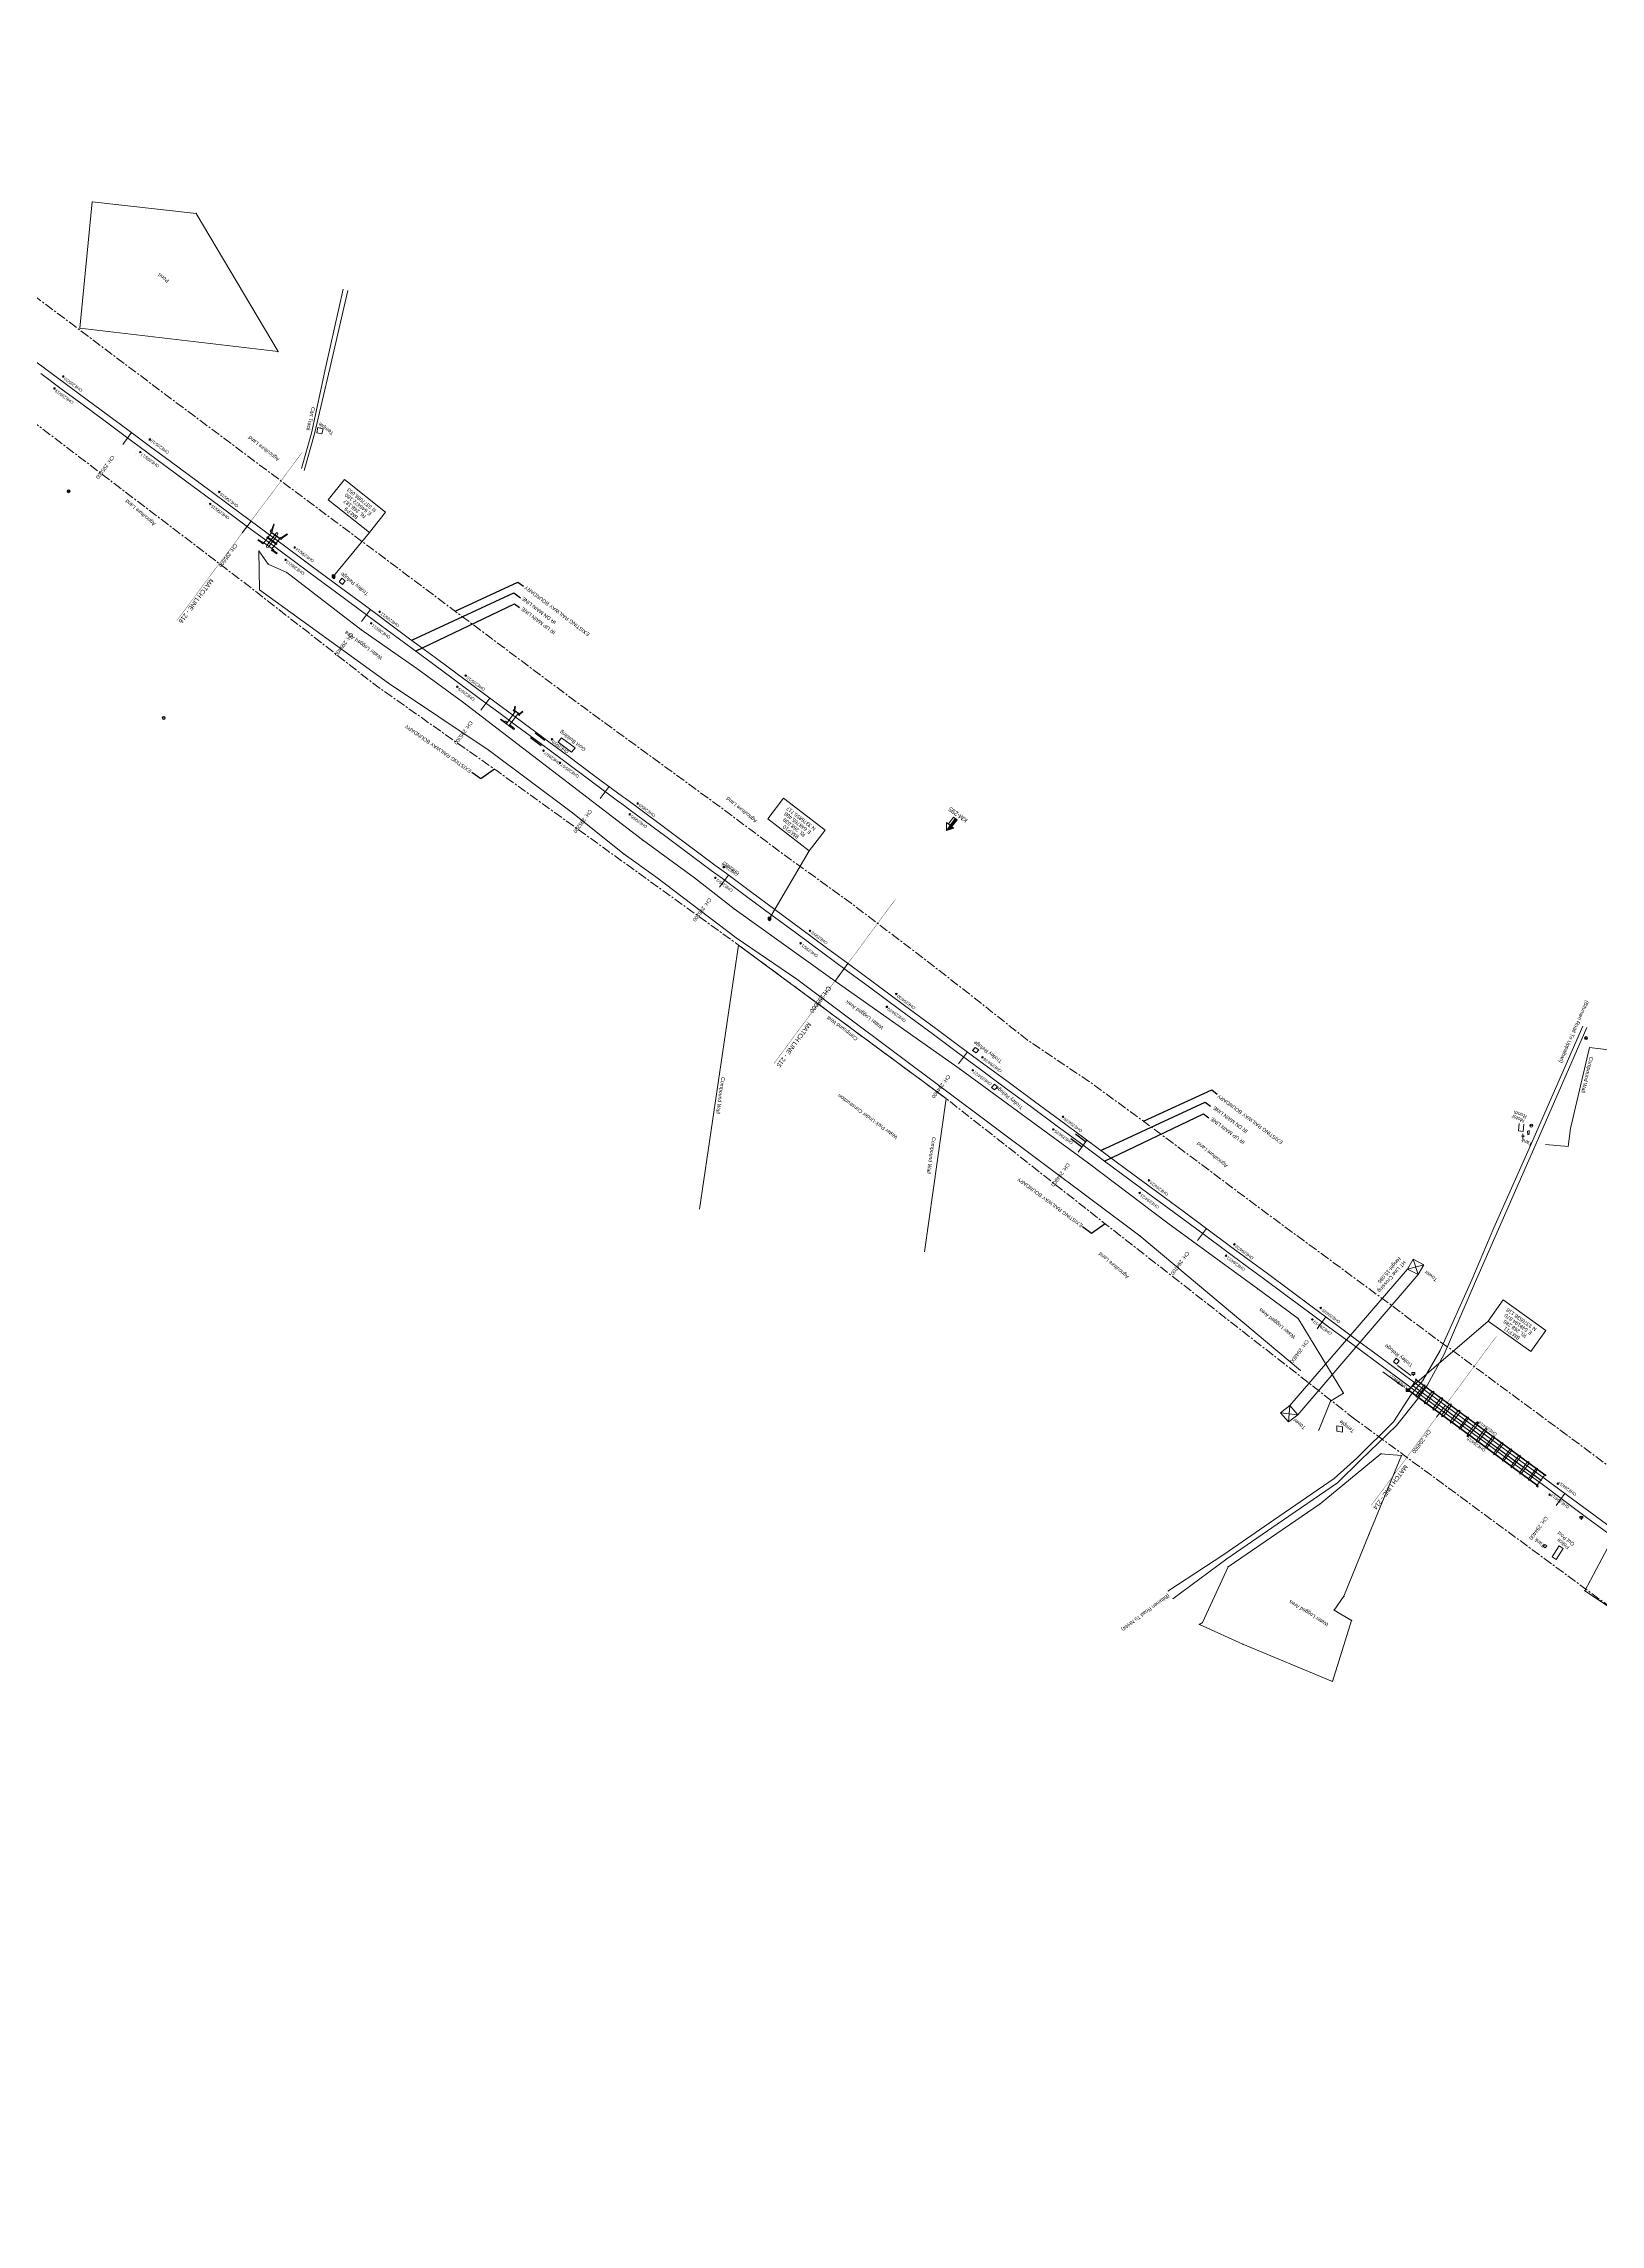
# Model space of a CAD drawing. Header units: metres. Extents: x 628572 to 650094, y 3375792 to 3391117.
# Drawn here: x 648277 to 649325, y 3375977 to 3377444 of the extents above; entities that cross this region are included whole.
import ezdxf
from ezdxf.enums import TextEntityAlignment as Align

# ---------------------------------------------------------------- set-up
doc = ezdxf.new("R2010")
doc.units = ezdxf.units.M
doc.header["$MEASUREMENT"] = 0
doc.linetypes.add('CENTER', pattern=[2, 1.25, -0.25, 0.25, -0.25])
doc.linetypes.add('PHANTOM2', pattern=[1.25, 0.625, -0.125, 0.125, -0.125, 0.125, -0.125])
for name, color, linetype, lineweight in [('Bench_Mark', 7, 'Continuous', 0), ('Bore', 8, 'Continuous', 0), ('Bridge Parapet', 7, 'Continuous', 0), ('Cart Track', 34, 'Continuous', 0), ('Commercial Building Pucca', 251, 'Continuous', 0), ('Compound Wall', 251, 'Continuous', 0), ('Culvert Parapet', 7, 'Continuous', 0), ('Electric Pole', 251, 'Continuous', 0), ('Existing Chainage', 7, 'Continuous', 0), ('Existing IR Track', 143, 'Continuous', 0), ('Existing Railway Boundary', 7, 'CENTER', 0), ('flow direction', 7, 'Continuous', 0), ('Govt buliding', 251, 'Continuous', 0), ('Grill', 251, 'Continuous', 0), ('KM STONE', 7, 'Continuous', 0), ('MATCH LINE', 7, 'Continuous', 0), ('Name Board', 251, 'Continuous', 0), ('OHE MAST', 8, 'Continuous', 0), ('Piers_Abutment', 7, 'Continuous', 0), ('POND', 5, 'Continuous', 0), ('PWR_LINE', 134, 'POWER', 0), ('Religious_Place', 251, 'Continuous', 0), ('Residential Building Semipucca', 251, 'Continuous', 0), ('Retaining Wall', 251, 'Continuous', 0), ('SH.NOS', 8, 'Continuous', 0), ('Side Details', 251, 'Continuous', 0), ('Sign Board', 251, 'Continuous', 0), ('Subroad Edge', 34, 'Continuous', 0), ('Tank', 7, 'Continuous', 0), ('Text', 251, 'Continuous', 0), ('TOPOSTYLEREMARK', 251, 'Continuous', 0), ('Tower', 7, 'Continuous', 0), ('Trolley Stand', 251, 'Continuous', 0), ('Water Logged Area', 5, 'Continuous', 0), ('Wing Wall', 7, 'Continuous', 0)]:
    doc.layers.add(name, color=color, linetype=linetype, lineweight=lineweight)
doc.styles.add('CUT-FILL', font='cut-fill.shx', dxfattribs={"height": 2})
doc.styles.add('NB', font='swissbo.ttf', dxfattribs={"height": 1.5})
doc.styles.get("Standard").update_dxf_attribs({"font": 'arial.ttf'})
doc.styles.add('Style-Arial', font='arial.ttf')
doc.styles.add('Text', font='arial.ttf', dxfattribs={"height": 2})
doc.linetypes.add('POWER', pattern='A,10,-0.2,[131,ltypeshp.shx,S=0.4,R=0,X=-0.2,Y=0],-0.2,[131,ltypeshp.shx,S=0.4,R=180,X=1.2,Y=0],-1.2,-0.2,[131,ltypeshp.shx,S=0.4,R=0,X=-0.2,Y=0],-0.2,[131,ltypeshp.shx,S=0.4,R=180,X=1.2,Y=0],-1.2,-0.2,[131,ltypeshp.shx,S=0.4,R=0,X=-0.2,Y=0],-0.2,[131,ltypeshp.shx,S=0.4,R=180,X=1.2,Y=0],-1.2', length=14.8)
doc.dimstyles.new('ISO-25', dxfattribs={"dimtxt": 2.5, "dimasz": 2.5, "dimexe": 1.25, "dimexo": 0.625, "dimtad": 1, "dimtxsty": 'Standard', "dimcen": 2.5, "dimadec": 0, "dimazin": 0, "dimtfac": 1, "dimtmove": 0, "dimatfit": 3, "dimfxl": 1, "dimarcsym": 0})

# ---------------------------------------------------------------- blocks, each defined once
blk = doc.blocks.new('BORE')
at = {"ltscale": 0.5}
for q in [(-1, 0), (0, 1.6), (1, 0), (0, -1.6)]:
    blk.add_line((0, 0), q, dxfattribs=at)
blk.add_circle((0, 0), 0.328, dxfattribs=at)
blk = doc.blocks.new('EP')
blk.add_hatch(color=8).paths.add_polyline_path([(0.3, -0.2), (0.3, 0), (-0.3, -0.2), (-0.3, 0.1), (-0.9, 0), (-0.2, 0.2), (-0.2, -0.1), (0.4, 0.2), (0.4, -0.1), (0.9, 0)])
at = {"color": 8}
for p, q in [((-0.9, 0), (-0.2, 0.2)), ((-0.3, 0.1), (-0.9, 0)), ((-0.3, -0.2), (-0.3, 0.1)), ((0.3, 0), (-0.3, -0.2)), ((-0.2, -0.1), (0.4, 0.2)), ((-0.2, 0.2), (-0.2, -0.1)), ((0.3, -0.2), (0.3, 0)), ((0.4, 0.2), (0.4, -0.1)), ((0.9, 0), (0.3, -0.2)), ((0.4, -0.1), (0.9, 0))]:
    blk.add_line(p, q, dxfattribs=at)
blk.add_circle((0, 0), 1, dxfattribs=at)
blk = doc.blocks.new('NB')
for p, q in [((-1, 0.8), (-1, 2)), ((-1, 2), (1, 2)), ((-1, 0.8), (1, 0.8)), ((-0.1, 0.8), (-0.1, 0)), ((-0.1, 0), (0.1, 0)), ((0.1, 0.8), (0.1, 0)), ((1, 2), (1, 0.8))]:
    blk.add_line(p, q)
at = {"style": 'NB', "width": 1.025371}
blk.add_text('NB', height=0.988, rotation=180, dxfattribs=at).set_placement((0, 1.4), align=Align.MIDDLE_CENTER)
blk = doc.blocks.new('SIG')
for color, points in [(1, [(-0.2, 0.4, 0.180295), (0, 0.3, -0.00255), (0, 0.3, -0.00255), (0, 0.3, 0.180295), (0.2, 0.4, -0.002654), (0.2, 0.4, 0.184495), (0.3, 0.7, 1.000001), (-0.3, 0.7, 0.184495), (-0.2, 0.4, -0.002654)]), (2, [(0.2, -0.2, -0.002654), (0.2, -0.2, 0.184495), (0.3, 0, 1.000001), (-0.3, 0, 0.184495), (-0.2, -0.2, -0.002654), (-0.2, -0.2, 0.180295), (0, -0.3, -0.00255), (0, -0.3, -0.00255), (0, -0.3, 0.180295)]), (3, [(0.2, -0.9, -0.002654), (0.2, -0.9, 0.184495), (0.3, -0.6, 1.000001), (-0.3, -0.6, 0.184495), (-0.2, -0.9, -0.002654), (-0.2, -0.9, 0.395599)])]:
    blk.add_hatch(color=color).paths.add_polyline_path(points)
for p, q in [((-0.3, 1), (-0.3, -0.9)), ((0.3, -0.9), (0.3, 1))]:
    blk.add_line(p, q)
at = {"flags": 128}
for points in [[(-0.3, 1), (-0.8, 1, 0.198758), (-0.4, 0.4, 0.003814), (-0.3, 0.4)], [(-0.3, 0.3), (-0.8, 0.3, 0.198758), (-0.4, -0.2, 0.003727), (-0.3, -0.3)], [(0.3, 1), (0.8, 1, -0.198758), (0.4, 0.4, -0.003814), (0.3, 0.4)], [(0.3, 0.3), (0.8, 0.3, -0.198758), (0.4, -0.2, -0.003727), (0.3, -0.3)], [(-0.3, -0.3), (-0.8, -0.3, 0.198758), (-0.4, -0.9, 0.003639), (-0.3, -0.9)], [(0.3, -0.3), (0.8, -0.3, -0.198758), (0.4, -0.9, -0.003639), (0.3, -0.9)]]:
    blk.add_lwpolyline(points, format="xyb", dxfattribs=at)
for centre, radius, start, end in [((0, 0.9), 0.324, 12.4049, 167.5951), ((0, 0.8), 0.357, 27.7578, 152.2422), ((0, -0.9), 0.324, 181.4572, 358.5428)]:
    blk.add_arc(centre, radius, start, end)
blk = doc.blocks.new('TSB30')
at = {"layer": 'SH.NOS', "const_width": 0.0052, "flags": 128}
blk.add_lwpolyline([(0, 0), (0, 0), (0, 0.1), (0, 0)], close=True, dxfattribs=at)
at = {"layer": 'SH.NOS', "const_width": 0.00557, "flags": 128}
blk.add_lwpolyline([(0, 0), (0, 0)], dxfattribs=at)
at = {"layer": 'SH.NOS', "insert": (0, 0), "char_height": 0.00787, "attachment_point": 7, "line_spacing_factor": 0.6, "style": 'CUT-FILL'}
blk.add_mtext('30', dxfattribs=at)
blk = doc.blocks.new('BM')
blk.add_hatch(color=256).paths.add_polyline_path([(-0.9, -0.9), (-0.9, 0.9), (0.9, 0.9), (0.9, -0.9)])
for p, q in [((0.9, 0.9), (-0.9, 0.9)), ((-0.9, 0.9), (-0.9, -0.9)), ((0.9, -0.9), (0.9, 0.9)), ((-0.9, -0.9), (0.9, -0.9))]:
    blk.add_line(p, q)
blk = doc.blocks.new('OHE MAST')
h = blk.add_hatch(color=256)
edge = h.paths.add_edge_path()
edge.add_arc((0, 0), 0.514, 0, 360)
at = {"const_width": 0.01, "flags": 128}
for points in [[(1.5, 3.5), (1.5, 2), (-1.5, 2), (-1.5, 3.5)], [(0, 2), (0, 0)]]:
    blk.add_lwpolyline(points, dxfattribs=at)
blk.add_circle((0, 0), 0.514)
blk = doc.blocks.new('KM POST PLAN')
h = blk.add_hatch(color=256)
h.paths.add_polyline_path([(-6.3, -8.5), (0, 0), (0, -8.5), (-3, -8.5)], flags=16)
h.paths.add_polyline_path([(-3, -20), (-3, -8.5), (0, -8.5), (0, -20)], flags=16)
at = {"flags": 128}
for points in [[(0, 0), (-6.3, -8.5), (6.3, -8.5)], [(0, 0), (0, -20)], [(0, 0), (6.3, -8.5)], [(3, -8.5), (3, -20), (-3, -20), (-3, -8.5)]]:
    blk.add_lwpolyline(points, dxfattribs=at)

msp = doc.modelspace()

# ---------------------------------------------------------------- linework, layer by layer
at = {"layer": 'Bridge Parapet', "linetype": 'Continuous', "flags": 128}
for points in [[(649200.734, 3376545.058), (649200.658, 3376545.795), (649200.023, 3376545.633), (649200.734, 3376545.058)], [(649287.183, 3376480.986), (649200.282, 3376545.134), (649200.402, 3376545.306), (649287.303, 3376481.158), (649287.183, 3376480.986)], [(649282.297, 3376473.867), (649195.296, 3376538.242), (649195.384, 3376538.36), (649282.385, 3376473.985), (649282.297, 3376473.867)], [(649284.751, 3376477.288), (649197.884, 3376541.424), (649197.993, 3376541.618), (649284.86, 3376477.482), (649284.751, 3376477.288)], [(649287.932, 3376480.623), (649287.23, 3376481.213), (649287.8476, 3376481.2693), (649287.932, 3376480.623)]]:
    msp.add_lwpolyline(points, close=True, dxfattribs=at)
at = {"layer": 'Cart Track', "linetype": 'Continuous', "flags": 128}
for points in [[(648478.688, 3377279.189), (648466.956, 3377227.164), (648457.243, 3377182.264), (648450.467, 3377158.465)], [(648452.356, 3377157.188), (648459.345, 3377181.719), (648469.686, 3377225.83), (648481.841, 3377278.246)]]:
    msp.add_lwpolyline(points, dxfattribs=at)
at = {"layer": 'Commercial Building Pucca', "linetype": 'Continuous', "flags": 128}
msp.add_lwpolyline([(649273.1048, 3376717.1589), (649272.473, 3376712.199), (649269.333, 3376712.599), (649269.9648, 3376717.5589)], dxfattribs=at)
at = {"layer": 'Compound Wall', "linetype": 'Continuous', "flags": 128}
for points in [[(648718.324, 3376660.051), (648744.601, 3376837.776), (648884.3359, 3376734.4192), (648869.735, 3376631.179)], [(649287.669, 3376703.615), (649302.871, 3376702.087), (649304.359, 3376714.363), (649317.314, 3376768.759), (649335.626, 3376766.596), (649338.173, 3376780.099)]]:
    msp.add_lwpolyline(points, dxfattribs=at)
at = {"layer": 'Culvert Parapet', "linetype": 'Continuous', "flags": 128}
for points in [[(648425.114, 3377108.772), (648431.311, 3377104.226), (648431.178, 3377104.081), (648424.981, 3377108.627), (648425.114, 3377108.772)], [(648427.35, 3377112.098), (648427.449, 3377112.226), (648433.892, 3377107.533), (648433.7929, 3377107.4049), (648427.35, 3377112.098)], [(648427.557, 3377112.39), (648427.629, 3377112.465), (648433.881, 3377107.747), (648433.8064, 3377107.6693), (648427.557, 3377112.39)], [(648430.053, 3377115.853), (648436.25, 3377111.307), (648436.117, 3377111.162), (648429.92, 3377115.708), (648430.053, 3377115.853)], [(648588.07, 3376986.761), (648588.163, 3376986.91), (648590.527, 3376985.108), (648590.4339, 3376984.9588), (648588.07, 3376986.761)], [(648596.661, 3376993.468), (648594.263, 3376995.32), (648594.318, 3376995.442), (648596.7161, 3376993.5899), (648596.661, 3376993.468)]]:
    msp.add_lwpolyline(points, close=True, dxfattribs=at)
at = {"layer": 'Existing Chainage', "color": 7, "linetype": 'Continuous', "lineweight": 13, "flags": 128}
for points in [[(648330.3055, 3377174.5864), (648336.2541, 3377182.6247)], [(648410.6364, 3377115.0882), (648416.6126, 3377123.1059)], [(648490.9482, 3377055.4622), (648496.9033, 3377063.4956)], [(648571.3286, 3376995.9224), (648577.2593, 3377003.9739)], [(648651.6132, 3376936.3349), (648657.5584, 3376944.3757)], [(648731.9294, 3376876.7598), (648737.8738, 3376884.8012)], [(648809.3704, 3376813.288), (648818.2842, 3376825.3522)], [(648892.6777, 3376757.793), (648898.6359, 3376765.8242)], [(648973.1221, 3376698.3719), (648979.0716, 3376706.4096)], [(649053.5007, 3376638.8815), (649059.4509, 3376646.9187)], [(649133.8932, 3376579.4241), (649139.8508, 3376587.4558)], [(649214.2935, 3376519.9396), (649220.2405, 3376527.979)], [(649294.7538, 3376460.5674), (649300.7051, 3376468.6036)]]:
    msp.add_lwpolyline(points, dxfattribs=at)
at = {"layer": 'Existing IR Track', "flags": 128}
for points in [[(649332.839, 3376444.8158), (649316.7217, 3376456.7423), (649302.4323, 3376467.3246), (649287.7209, 3376478.2193), (649271.0844, 3376490.4718), (649254.0031, 3376503.0518), (649238.3645, 3376514.5963), (649222.4513, 3376526.3436), (649206.6994, 3376537.9959), (649190.9333, 3376549.6589), (649175.2656, 3376561.2335), (649159.6171, 3376572.794), (649145.0792, 3376583.5776), (649130.6316, 3376594.2941), (649115.5079, 3376605.5026), (649100.4642, 3376616.6517), (649088.1986, 3376625.6846), (649075.6423, 3376634.9316), (649059.7125, 3376646.725), (649043.7353, 3376658.5535), (649026.7405, 3376671.1291), (649009.906, 3376683.5861), (648993.5144, 3376695.7191), (648977.0586, 3376707.8996), (648960.5837, 3376720.0727), (648943.7479, 3376732.5122), (648926.9125, 3376744.925), (648909.703, 3376757.6136), (648893.6354, 3376769.534), (648877.385, 3376781.5901), (648856.3817, 3376797.156), (648835.3173, 3376812.7672), (648819.6282, 3376824.3592), (648803.8975, 3376835.9819), (648786.3863, 3376848.9331), (648769.1117, 3376861.7093), (648752.6316, 3376873.8918), (648736.4396, 3376885.8614), (648728.7552, 3376891.5427), (648713.4841, 3376902.8633), (648698.3298, 3376914.0972), (648674.3231, 3376932.0869), (648668.578, 3376936.3156), (648666.572, 3376937.7112), (648647.9624, 3376951.4708), (648629.4775, 3376965.3455), (648613.6994, 3376977.0497), (648597.7662, 3376988.8687), (648585.8728, 3376997.6292), (648574.5441, 3377005.9738), (648557.0689, 3377018.9311), (648540.4236, 3377031.275), (648523.3468, 3377043.9211), (648506.1487, 3377056.657), (648506.0034, 3377056.7499), (648491.7573, 3377067.3103), (648476.9063, 3377078.3191), (648458.0308, 3377092.3138), (648439.0683, 3377106.3731), (648431.5402, 3377111.9793), (648416.0456, 3377123.5286), (648402.1365, 3377133.8907), (648388.8799, 3377143.69), (648375.1702, 3377153.8243), (648362.154, 3377163.4555), (648349.0603, 3377173.1478), (648334.6234, 3377183.8315), (648320.1014, 3377194.5782), (648306.3112, 3377204.779), (648292.4181, 3377215.0559), (648277.7475, 3377225.9224), (648262.9692, 3377236.8687)], [(649330.3025, 3376441.3933), (649314.2822, 3376453.2193), (649299.9097, 3376463.9298), (649285.2704, 3376474.8384), (649268.5879, 3376487.0999), (649251.6557, 3376499.545), (649235.8524, 3376511.2094), (649219.9342, 3376522.9587), (649204.1807, 3376534.599), (649188.477, 3376546.2024), (649172.7718, 3376557.8765), (649157.1461, 3376569.4915), (649142.5895, 3376580.2189), (649128.1429, 3376590.8651), (649112.9893, 3376602.1111), (649097.871, 3376613.331), (649085.5935, 3376622.3634), (649073.2536, 3376631.4417), (649057.1899, 3376643.3245), (649041.1234, 3376655.2095), (649024.2039, 3376667.7103), (649007.2699, 3376680.2218), (648990.9658, 3376692.2841), (648974.6197, 3376704.3775), (648958.0327, 3376716.6322), (648941.2944, 3376728.9988), (648924.377, 3376741.5041), (648907.3076, 3376754.1218), (648891.1061, 3376766.1289), (648874.8233, 3376778.1963), (648853.8524, 3376793.7291), (648832.7714, 3376809.3433), (648817.0737, 3376820.9122), (648801.3108, 3376832.5291), (648783.8142, 3376845.4667), (648766.3928, 3376858.3485), (648750.0724, 3376870.4428), (648733.8024, 3376882.4994), (648726.2811, 3376888.0124), (648710.9136, 3376899.3994), (648695.6761, 3376910.6935), (648671.8062, 3376928.6333), (648665.2428, 3376933.3929), (648664.0645, 3376934.1989), (648645.4487, 3376948.0583), (648626.8472, 3376961.9643), (648611.1448, 3376973.6082), (648595.3142, 3376985.3447), (648583.3198, 3376994.1868), (648571.3513, 3377003.0076), (648554.4942, 3377015.4618), (648537.7437, 3377027.8372), (648520.76, 3377040.4374), (648503.801, 3377053.0192), (648489.1812, 3377063.8391), (648474.4281, 3377074.7576), (648455.4329, 3377088.815), (648436.3059, 3377102.9698), (648429.0936, 3377108.3909), (648413.4155, 3377119.9947), (648399.942, 3377130.0308), (648386.2535, 3377140.1494), (648372.5558, 3377150.2749), (648359.5283, 3377159.9168), (648346.482, 3377169.5727), (648331.9949, 3377180.2899), (648317.5162, 3377191.001), (648303.6845, 3377201.2386), (648289.8461, 3377211.4819), (648275.1186, 3377222.3796)]]:
    msp.add_lwpolyline(points, dxfattribs=at)
at = {"layer": 'Existing Railway Boundary', "ltscale": 5, "flags": 128}
for points in [[(645947.8669, 3378995.0094), (645967.551, 3378980.05), (645999.99, 3378956.182), (646031.536, 3378932.757), (646063.98, 3378908.364), (646096.474, 3378884.694), (646128.906, 3378860.476), (646162.172, 3378835.862), (646243.623, 3378775.53), (646283.005, 3378746.473), (646323.569, 3378716.337), (646363.594, 3378686.757), (646404.404, 3378656.749), (646444.656, 3378626.744), (646484.254, 3378597.245), (646565.358, 3378537.027), (646605.623, 3378507.215), (646653.599, 3378471.236), (646685.582, 3378447.704), (646725.618, 3378418.033), (646765.866, 3378388.123), (646805.637, 3378358.663), (646853.7433, 3378323.0592), (646937.0348, 3378435.599), (647005.3603, 3378385.0359), (646922.0826, 3378272.5147), (647038.806, 3378186.127), (647118.143, 3378127.321), (647158.192, 3378097.577), (647196.684, 3378068.972), (647238.918, 3378037.642), (647279.177, 3378008.08), (647319.292, 3377978.417), (647359.503, 3377948.868), (647397.458, 3377922.826), (647407.222, 3377913.87), (647444.241, 3377886.363), (647483.788, 3377856.736), (647522.927, 3377827.935), (647564.696, 3377797.027), (647606.191, 3377766.256), (647645.483, 3377737.258), (647685.591, 3377707.61), (647724.818, 3377678.56), (647765.242, 3377648.809), (647805.32, 3377618.739), (647845.051, 3377589.185), (647884.906, 3377559.824), (647925.092, 3377530.161), (648005.743, 3377470.644), (648035.772, 3377448.385), (648076.043, 3377418.603), (648116.319, 3377388.917), (648156.249, 3377359.365), (648195.947, 3377330.167), (648277.393, 3377269.753), (648356.445, 3377210.206), (648473.986, 3377122.343), (648515.171, 3377091.572), (648556.116, 3377060.801), (648639.34, 3376998.485), (648732.726, 3376930.386), (648775.136, 3376898.56), (648820.438, 3376865.866), (648859.867, 3376835.944), (648897.871, 3376806.495), (648938.947, 3376773.89), (648981.716, 3376745.089), (649023.829, 3376714.227), (649104.802, 3376653.597), (649144.826, 3376624.189), (649185.003, 3376594.54), (649213.27, 3376573.276), (649223.961, 3376565.702), (649264.394, 3376535.687), (649303.756, 3376506.724), (649344.373, 3376476.323), (649384.234, 3376447.051), (649424.989, 3376416.632), (649465.089, 3376386.981), (649506.033, 3376356.747), (649546.504, 3376327.037), (649587.439, 3376296.789), (649623.812, 3376269.636), (649664.771, 3376239.624), (649704.707, 3376209.749), (649745.525, 3376179.226), (649785.672, 3376149.738), (649826.28, 3376119.684), (649866.973, 3376089.107), (649894.303, 3376122.789), (649943.484, 3376089.133), (650010.731, 3376038.339), (650094.058, 3375976.711)], [(649159.399, 3376518.699), (648991.5488, 3376649.9883), (648884.3359, 3376734.4192), (648744.601, 3376837.776), (648582.1553, 3376954.9004), (648500.9986, 3377012.2023), (648416.7705, 3377078.0644), (648260.9008, 3377196.9586), (648179.5182, 3377268.9465), (648101.995, 3377326.1299), (647976.543, 3377412.416)], [(649858.736, 3376011.074), (649628.576, 3376173.111), (649159.399, 3376518.699)]]:
    msp.add_lwpolyline(points, dxfattribs=at)
at = {"layer": 'Govt buliding', "linetype": 'Continuous', "flags": 128}
msp.add_lwpolyline([(648634.605, 3376970.461), (648632.282, 3376967.459), (648623.209, 3376974.27), (648625.5494, 3376977.2945), (648634.605, 3376970.461)], close=True, dxfattribs=at)
at = {"layer": 'Grill', "linetype": 'Continuous', "flags": 128}
for points in [[(649191.569, 3376540.589), (649178.268, 3376550.433)], [(649197.08, 3376548.118), (649188.016, 3376554.725)]]:
    msp.add_lwpolyline(points, dxfattribs=at)
at = {"layer": 'MATCH LINE', "linetype": 'PHANTOM2', "ltscale": 15, "const_width": 0.2}
for points in [[(648451.0203, 3377169.2678), (648366.5455, 3377055.9353)], [(648850.2378, 3376868.5727), (648768.4958, 3376758.0087)], [(649254.4846, 3376574.2723), (649170.4347, 3376460.6484)]]:
    msp.add_lwpolyline(points, dxfattribs=at)
at = {"layer": 'Piers_Abutment', "linetype": 'Continuous', "flags": 128}
for points in [[(648430.649, 3377115.54), (648425.284, 3377108.344)], [(648430.6, 3377104.451), (648435.909, 3377111.441)], [(648588.246, 3376986.495), (648594.671, 3376995.242)], [(648596.497, 3376993.887), (648590.028, 3376985.191)], [(649195.597, 3376537.919), (649200.831, 3376545.105)], [(649281.877, 3376474.108), (649287.23, 3376481.213)]]:
    msp.add_lwpolyline(points, dxfattribs=at)
for points in [[(648427.332, 3377106.72), (648427.031, 3377106.223), (648427.247, 3377105.41), (648428.271, 3377105.442), (648428.594, 3377105.892), (648433.874, 3377113.086), (648434.637, 3377114.576), (648434.461, 3377115.175), (648433.723, 3377115.108), (648432.802, 3377113.952), (648427.332, 3377106.72)], [(649200.4, 3376534.459), (649200.492, 3376533.43), (649201.563, 3376533.627), (649206.68, 3376540.735), (649206.451, 3376541.669), (649205.644, 3376541.509), (649200.4, 3376534.459)], [(649206.099, 3376530.194), (649206.286, 3376528.985), (649207.47, 3376529.182), (649212.558, 3376536.384), (649212.464, 3376537.473), (649211.338, 3376537.36), (649206.099, 3376530.194)], [(649211.939, 3376525.863), (649212.054, 3376524.645), (649213.243, 3376524.9), (649218.429, 3376532.084), (649218.287, 3376533.113), (649217.166, 3376533.118), (649211.939, 3376525.863)], [(649217.814, 3376521.617), (649217.87, 3376520.316), (649219.11, 3376520.634), (649224.24, 3376527.826), (649224.081, 3376528.858), (649222.954, 3376528.73), (649217.814, 3376521.617)], [(649223.588, 3376517.296), (649223.63, 3376516.062), (649224.871, 3376516.334), (649230.154, 3376523.465), (649229.922, 3376524.638), (649228.788, 3376524.419), (649223.588, 3376517.296)], [(649229.634, 3376512.828), (649229.594, 3376511.959), (649230.523, 3376512.233), (649235.811, 3376519.322), (649235.741, 3376520.009), (649234.801, 3376520.029), (649229.634, 3376512.828)], [(649235.229, 3376508.603), (649235.129, 3376507.914), (649235.835, 3376507.37), (649236.45, 3376507.879), (649241.653, 3376514.932), (649242.304, 3376515.637), (649241.172, 3376516.531), (649240.57, 3376515.81), (649235.229, 3376508.603)], [(649241.236, 3376504.257), (649241.221, 3376503.208), (649242.208, 3376503.466), (649247.44, 3376510.673), (649248.052, 3376511.863), (649247.407, 3376512.367), (649246.328, 3376511.431), (649241.236, 3376504.257)], [(649252.255, 3376507.107), (649253.073, 3376507.263), (649253.23, 3376506.37), (649248.093, 3376499.294), (649247.043, 3376499.039), (649247.039, 3376499.9), (649252.255, 3376507.107)], [(649258.114, 3376502.81), (649258.979, 3376503.022), (649259.102, 3376502.051), (649253.816, 3376494.918), (649252.785, 3376494.555), (649252.823, 3376495.666), (649258.114, 3376502.81)], [(649263.852, 3376498.499), (649264.681, 3376498.674), (649264.854, 3376497.801), (649259.603, 3376490.656), (649258.724, 3376490.419), (649258.611, 3376491.355), (649263.852, 3376498.499)], [(649269.684, 3376494.199), (649270.564, 3376494.37), (649270.694, 3376493.409), (649265.46, 3376486.34), (649264.44, 3376485.974), (649264.536, 3376486.941), (649269.684, 3376494.199)], [(649275.523, 3376489.894), (649276.489, 3376490.063), (649276.518, 3376489.077), (649271.332, 3376481.924), (649270.247, 3376481.73), (649270.245, 3376482.795), (649275.523, 3376489.894)], [(649281.335, 3376485.533), (649282.19, 3376485.637), (649282.3, 3376484.906), (649277.053, 3376477.704), (649276.184, 3376477.575), (649276.104, 3376478.487), (649281.335, 3376485.533)]]:
    msp.add_lwpolyline(points, close=True, dxfattribs=at)
at = {"layer": 'POND', "linetype": 'Continuous', "flags": 128}
msp.add_lwpolyline([(648434.771, 3377237.129), (648301.447, 3377252.863), (648309.799, 3377337.887), (648379.706, 3377330.141), (648434.771, 3377237.129)], close=True, dxfattribs=at)
at = {"layer": 'POND'}
for p in [(648309.799, 3377337.887), (648379.706, 3377330.141), (648301.447, 3377252.863), (648434.771, 3377237.129)]:
    msp.add_point(p, dxfattribs=at)
at = {"layer": 'PWR_LINE'}
for p, q in [((649115.632, 3376527.862), (649194.676, 3376619.705)), ((649201.865, 3376615.905), (649120.934, 3376521.677))]:
    msp.add_line(p, q, dxfattribs=at)
at = {"layer": 'Religious_Place', "linetype": 'Continuous', "flags": 128}
for points in [[(648465.164, 3377185.232), (648464.356, 3377181.784), (648460.793, 3377182.521), (648461.6025, 3377185.9755), (648465.164, 3377185.232)], [(649147.315, 3376514.091), (649151.129, 3376513.438), (649151.077, 3376509.877), (649147.2628, 3376510.53), (649147.315, 3376514.091)]]:
    msp.add_lwpolyline(points, close=True, dxfattribs=at)
at = {"layer": 'Residential Building Semipucca', "linetype": 'Continuous', "flags": 128}
msp.add_lwpolyline([(649292.091, 3376426.024), (649296.732, 3376433.302), (649299.536, 3376431.579), (649294.8847, 3376424.2849), (649292.091, 3376426.024)], close=True, dxfattribs=at)
at = {"layer": 'Retaining Wall', "linetype": 'Continuous', "flags": 128}
for points in [[(648430.751, 3377116.64), (648430.454, 3377117), (648431.94, 3377121.225), (648432.239, 3377120.8626), (648430.751, 3377116.64)], [(648424.084, 3377108.833), (648424.905, 3377108.249), (648424.611, 3377107.786), (648423.755, 3377108.38), (648423.806, 3377108.478), (648421.195, 3377110.333), (648421.449, 3377110.635), (648424.084, 3377108.833)], [(648430.283, 3377103.608), (648431.072, 3377102.951), (648431.206, 3377103.067), (648433.797, 3377101.04), (648434.094, 3377101.417), (648431.444, 3377103.436), (648430.591, 3377104.058), (648430.283, 3377103.608)], [(648441.173, 3377114.118), (648437.435, 3377111.7), (648437.029, 3377112.046), (648440.9988, 3377114.614), (648441.173, 3377114.118)], [(648584.687, 3376989.83), (648587.449, 3376987.92), (648587.17, 3376987.538), (648584.408, 3376989.448), (648584.687, 3376989.83)], [(648593.466, 3376982.867), (648591.531, 3376984.402), (648591.891, 3376985.08), (648593.826, 3376983.545), (648593.466, 3376982.867)], [(648594.043, 3376998.524), (648593.648, 3376995.984), (648594.077, 3376995.693), (648594.4765, 3376998.2619), (648594.043, 3376998.524)], [(648599.484, 3376994.808), (648597.487, 3376993.153), (648597.18, 3376993.394), (648599.281, 3376995.1352), (648599.484, 3376994.808)]]:
    msp.add_lwpolyline(points, close=True, dxfattribs=at)
at = {"layer": 'Subroad Edge', "linetype": 'Continuous', "flags": 128}
for points in [[(649205.049, 3376544.565), (649216.697, 3376564.844), (649237.941, 3376612.342), (649252.952, 3376647.411), (649278.407, 3376704.942), (649312.837, 3376783.072)], [(649208.024, 3376541.326), (649219.521, 3376562.466), (649240.575, 3376611.225), (649255.963, 3376646.441), (649281.219, 3376704.104), (649315.375, 3376782.22)], [(649205.049, 3376544.565), (649197.268, 3376535.276), (649185.261, 3376516.944), (649160.626, 3376492.457), (649145.471, 3376478.801), (649104.682, 3376450.644), (649071.164, 3376427.455), (649033.399, 3376402.88)], [(649208.024, 3376541.326), (649201.566, 3376532.201), (649187.408, 3376514.342), (649163.097, 3376491.014), (649147.651, 3376475.897), (649107.16, 3376447.955), (649073.252, 3376424.677), (649036.97, 3376397.833)]]:
    msp.add_lwpolyline(points, dxfattribs=at)
at = {"layer": 'Tank', "linetype": 'Continuous', "flags": 128}
for points in [[(649275.507, 3376712.384), (649275.705, 3376709.917), (649276.721, 3376710.533), (649276.523, 3376713.0005), (649275.507, 3376712.384)], [(649288.492, 3376433.318), (649287.478, 3376432.111), (649286.043, 3376433.109), (649287.0604, 3376434.3201), (649288.492, 3376433.318)]]:
    msp.add_lwpolyline(points, close=True, dxfattribs=at)
at = {"layer": 'TOPOSTYLEREMARK'}
for p, q in [((648472.18, 3377086.053), (648496.3356, 3377115.4379)), ((648765.488, 3376855.717), (648792.2185, 3376901.1275)), ((649194.87, 3376538.118), (649249.0783, 3376584.7126))]:
    msp.add_line(p, q, dxfattribs=at)
at = {"layer": 'TOPOSTYLEREMARK', "linetype": 'Continuous', "flags": 128}
for points in [[(648507.1946, 3377129.1613), (648496.3356, 3377115.4379), (648468.6087, 3377137.3774), (648479.4676, 3377151.1009), (648507.1946, 3377129.1613)], [(648802.9388, 3376914.9596), (648792.2185, 3376901.1275), (648764.2721, 3376922.7868), (648774.9924, 3376936.6189), (648802.9388, 3376914.9596)], [(649287.9454, 3376578.426), (649277.8116, 3376564.1587), (649248.9858, 3376584.6331), (649259.1196, 3376598.9004), (649287.9454, 3376578.426)]]:
    msp.add_lwpolyline(points, close=True, dxfattribs=at)
at = {"layer": 'Tower', "linetype": 'Continuous', "flags": 128}
for points in [[(649205.842, 3376622.565), (649201.865, 3376615.905), (649194.676, 3376619.705), (649198.6531, 3376626.3652), (649205.842, 3376622.565)], [(649109.331, 3376523.003), (649114.633, 3376516.818), (649120.934, 3376521.677), (649115.632, 3376527.862), (649109.331, 3376523.003)]]:
    msp.add_lwpolyline(points, close=True, dxfattribs=at)
for points in [[(649194.676, 3376619.705), (649205.842, 3376622.565)], [(649201.865, 3376615.905), (649198.6531, 3376626.3652)], [(649120.934, 3376521.677), (649109.331, 3376523.003)], [(649114.633, 3376516.818), (649115.632, 3376527.862)]]:
    msp.add_lwpolyline(points, dxfattribs=at)
at = {"layer": 'Trolley Stand', "linetype": 'Continuous', "flags": 128}
for points in [[(648479.908, 3377082.824), (648478.213, 3377080.448), (648475.919, 3377082.207), (648477.6153, 3377084.5849), (648479.908, 3377082.824)], [(648904.579, 3376765.099), (648906.256, 3376767.164), (648903.785, 3376768.898), (648902.1051, 3376766.8294), (648904.579, 3376765.099)], [(648916.925, 3376740.219), (648918.853, 3376742.41), (648916.798, 3376744.013), (648914.8699, 3376741.8218), (648916.925, 3376740.219)], [(649187.32, 3376555.675), (649185.286, 3376557.288), (649187.11, 3376559.609), (649189.144, 3376557.996), (649187.32, 3376555.675)]]:
    msp.add_lwpolyline(points, close=True, dxfattribs=at)
at = {"layer": 'Water Logged Area', "linetype": 'Continuous', "flags": 128}
for points in [[(648422.353, 3377076.803), (648421.975, 3377103.018), (648428.149, 3377094.184), (648440.654, 3377088.383), (648490.593, 3377050.167), (648528.134, 3377023.961), (648558.961, 3377001.427), (648679.962, 3376908.452), (648714.98, 3376883.058), (648741.59, 3376862.043), (648806.463, 3376815.648), (648893.737, 3376754.186), (648980.103, 3376690.883), (649033.514, 3376650.518), (649093.987, 3376606.366), (649121.13, 3376586.323), (649151.646, 3376536.12), (649142.998, 3376530.691), (649135.039, 3376511.32)], [(648422.353, 3377076.803), (648509.019, 3377014.068), (648576.743, 3376968.639), (648632.096, 3376927.372), (648667.657, 3376898.848), (648688.932, 3376883.675), (648743.076, 3376842.499), (648783.895, 3376814.779), (649014.686, 3376642.074), (649122.708, 3376551.449)], [(649176.87, 3376495.335), (649190.747, 3376494.087), (649169.045, 3376441.453), (649151.946, 3376399.44), (649145.398, 3376390.188), (649157.174, 3376383.154), (649144.261, 3376342.101), (649084.039, 3376367.164), (649054.696, 3376380.469), (649056.708, 3376381.763), (649074.054, 3376419.361), (649135.897, 3376461.735), (649176.87, 3376495.335)]]:
    msp.add_lwpolyline(points, dxfattribs=at)
msp.add_lwpolyline([(649633.65, 3376174.912), (649617.18, 3376219.108), (649488.835, 3376316.049), (649439.442, 3376350.702), (649433.659, 3376355.376), (649380.712, 3376394.649), (649329.369, 3376431.88), (649314.015, 3376403.166), (649437.242, 3376321.115), (649480.044, 3376284.833), (649530.285, 3376243.089), (649577.109, 3376214.033), (649633.65, 3376174.912)], close=True, dxfattribs=at)
at = {"layer": 'Water Logged Area'}
for p in [(648421.975, 3377103.018), (648428.149, 3377094.184), (648440.654, 3377088.383), (648422.353, 3377076.803), (648490.593, 3377050.167), (648509.019, 3377014.068), (648558.961, 3377001.427), (648576.743, 3376968.639), (648632.096, 3376927.372), (648667.657, 3376898.848), (648679.962, 3376908.452), (648688.932, 3376883.675), (648714.98, 3376883.058), (648741.59, 3376862.043), (648743.076, 3376842.499), (648783.895, 3376814.779), (648806.463, 3376815.648), (648893.737, 3376754.186), (648980.103, 3376690.883), (649033.514, 3376650.518), (649014.686, 3376642.074), (649093.987, 3376606.366), (649121.13, 3376586.323), (649122.708, 3376551.449), (649142.998, 3376530.691), (649151.646, 3376536.12), (649135.039, 3376511.32), (649176.87, 3376495.335), (649190.747, 3376494.087), (649135.897, 3376461.735), (649169.045, 3376441.453), (649074.054, 3376419.361), (649151.946, 3376399.44), (649314.015, 3376403.166), (649145.398, 3376390.188), (649157.174, 3376383.154), (649054.696, 3376380.469), (649056.708, 3376381.763), (649084.039, 3376367.164), (649144.261, 3376342.101)]:
    msp.add_point(p, dxfattribs=at)
at = {"layer": 'Wing Wall', "linetype": 'Continuous', "flags": 128}
for points in [[(648430.454, 3377115.691), (648429.498, 3377116.307), (648430.126, 3377117.09), (648431.082, 3377116.474), (648430.454, 3377115.691)], [(648424.002, 3377108.978), (648424.946, 3377108.27), (648425.144, 3377108.51), (648424.1983, 3377109.2193), (648424.002, 3377108.978)], [(648431.221, 3377103.75), (648431.583, 3377104.111), (648431.95, 3377103.923), (648431.583, 3377103.404), (648431.221, 3377103.75)], [(648436.034, 3377111.386), (648436.638, 3377112.113), (648437.511, 3377111.488), (648436.87, 3377110.62), (648436.034, 3377111.386)], [(648587.213, 3376987.441), (648587.929, 3376988.519), (648588.735, 3376987.901), (648588.019, 3376986.8229), (648587.213, 3376987.441)], [(648591.891, 3376985.08), (648591.42, 3376984.364), (648590.597, 3376984.956), (648591.068, 3376985.672), (648591.891, 3376985.08)], [(648592.97, 3376995.536), (648593.368, 3376996.004), (648594.245, 3376995.458), (648593.847, 3376994.9899), (648592.97, 3376995.536)], [(648596.802, 3376993.571), (648597.579, 3376992.949), (648597.193, 3376992.348), (648596.416, 3376992.97), (648596.802, 3376993.571)], [(649195.62, 3376537.989), (649195.108, 3376537.403), (649194.348, 3376538.018), (649194.86, 3376538.604), (649195.62, 3376537.989)], [(649282.363, 3376472.98), (649281.531, 3376473.471), (649281.945, 3376474.09), (649282.7771, 3376473.599), (649282.363, 3376472.98)]]:
    msp.add_lwpolyline(points, close=True, dxfattribs=at)

# ---------------------------------------------------------------- block references
at = {"layer": 'Bench_Mark'}
for p in [(648472.18, 3377086.053), (648765.488, 3376855.717), (649194.87, 3376538.118)]:
    msp.add_blockref('BM', p, dxfattribs=at)
at = {"layer": 'Bore', "linetype": 'Continuous'}
msp.add_blockref('BORE', (649272.465, 3376709.121), dxfattribs=at)
at = {"layer": 'Electric Pole', "linetype": 'Continuous'}
for p in [(648293.826, 3377143.185), (648357.893, 3376990.569), (649314.943, 3376775.121), (649278.013, 3376716.195)]:
    msp.add_blockref('EP', p, dxfattribs=at)
at = {"layer": 'KM STONE'}
ref = msp.add_blockref('KM POST PLAN', (648884.5246, 3376914.9489), dxfattribs=dict(at, xscale=0.4999999999999998, yscale=0.4999999999999998, zscale=0.4999999999999998, rotation=143.5234969409069))
ref.add_attrib('KM-POST', 'KM-295', dxfattribs={"layer": '0', "height": 3, "rotation": 143.523497, "style": 'Style-Arial'}).set_placement((648892.253, 3376925.4022), align=Align.MIDDLE_CENTER)
at = {"layer": 'Name Board', "linetype": 'Continuous'}
for p in [(649198.72, 3376548.009), (649311.717, 3376451.151)]:
    msp.add_blockref('NB', p, dxfattribs=at)
at = {"layer": 'OHE MAST', "color": 2, "rotation": 143.3908318566117}
for p in [(648290.255, 3377220.386), (648284.361, 3377212.325), (648348.531, 3377178.007), (648342.114, 3377169.509), (648389.152, 3377134.647), (648395.272, 3377142.689), (648446.045, 3377105.289), (648439.873, 3377097.022), (648503.201, 3377062.009), (648497.44, 3377054.316), (648561.054, 3377019.113), (648555.422, 3377011.579), (648619.086, 3376976.203), (648613.435, 3376968.6), (648624.5586, 3376960.3405), (648671.451, 3376925.782), (648676.851, 3376933.012), (648729.098, 3376882.992), (648734.662, 3376890.126), (648734.834, 3376890.322), (648786.431, 3376838.963), (648792.717, 3376847.331), (648844.419, 3376796.176), (648850.758, 3376804.828), (648902.293, 3376753.508), (648908.765, 3376762.259), (648962.976, 3376722.176), (648956.449, 3376713.639), (649020.775, 3376679.337), (649014.589, 3376670.91), (649078.263, 3376636.3), (649072.674, 3376628.664), (649136.371, 3376593.517), (649130.758, 3376585.771), (649188.692, 3376542.944), (649241.96, 3376516.322), (649235.342, 3376507.393), (649295.88, 3376475.235), (649290.349, 3376467.825)]:
    msp.add_blockref('OHE MAST', p, dxfattribs=at)
at = {"layer": 'Sign Board', "linetype": 'Continuous'}
for name, p in [('SIG', (648472.361, 3377085.551)), ('SIG', (648765.429, 3376855.364)), ('TSB30', (648850.6668, 3376791.7015))]:
    msp.add_blockref(name, p, dxfattribs=at)

# ---------------------------------------------------------------- texts
at = {"layer": 'Cart Track', "linetype": 'Continuous', "style": 'Text'}
msp.add_text('Cart Track', height=2.5, rotation=256.9441665, dxfattribs=at).set_placement((648457.4827, 3377200.09))
at = {"layer": 'Existing Chainage', "color": 7, "lineweight": 0, "attachment_point": 4, "line_spacing_factor": 0.6, "style": 'Style-Arial'}
for s, insert, char_height, rotation in [('CH: 295600', (648324.022, 3377166.796), 2.5, 233.4975457), ('CH: 295500', (648406.7471, 3377107.3194), 2.5, 233.3002165), ('CH: 295400', (648484.6584, 3377047.6768), 2.5, 233.4510265), ('CH: 295300', (648565.0624, 3376988.1179), 2.5, 233.6249989), ('CH: 295200', (648645.333, 3376928.5418), 2.5, 233.521497), ('CH: 295100', (648725.6499, 3376868.9661), 2.5, 233.5270908), ('CH:295000', (648805.997, 3376809.5637), 3, 233.5409308), ('CH: 294900', (648886.3848, 3376750.0101), 2.5, 233.4285979), ('CH: 294800', (648966.8378, 3376690.5822), 2.5, 233.4913075), ('CH: 294700', (649047.2156, 3376631.0923), 2.5, 233.486092), ('CH: 294600', (649127.6011, 3376571.6406), 2.5, 233.4336497), ('CH: 294500', (649209.7847, 3376510.9972), 2.5, 233.5083344), ('CH: 294400', (649288.4676, 3376452.7791), 2.5, 233.4777344)]:
    msp.add_mtext(s, dxfattribs=dict(at, insert=insert, char_height=char_height, rotation=rotation))
at = {"layer": 'Existing IR Track', "color": 7, "lineweight": 0}
for s, rotation, p in [('IR UP MAIN LINE', 143, (648598.8359, 3377064.3239)), ('IR DN MAIN LINE', 143, (648599.1403, 3377071.2898)), ('IR UP MAIN LINE', 143.5, (649062.5482, 3376720.9883)), ('IR DN MAIN LINE', 143.5, (649064.3045, 3376728.5572))]:
    msp.add_text(s, height=2.5, rotation=rotation, dxfattribs=at).set_placement(p, align=Align.MIDDLE_RIGHT)
at = {"layer": 'Existing Railway Boundary', "linetype": 'Continuous', "ltscale": 5}
for rotation, p in [(143, (648601.7618, 3377079.7797)), (144.877675, (648521.2824, 3376986.3444, 613.7163)), (143.5, (649067.9222, 3376737.4736)), (143.5, (648933.337, 3376681.5292, 613.7163))]:
    msp.add_text('EXISTING RAILWAY BOUNDARY', height=2.5, rotation=rotation, dxfattribs=at).set_placement(p, align=Align.RIGHT)
at = {"layer": 'MATCH LINE', "linetype": 'Continuous'}
for s, p in [('MATCH LINE - 216', (648389.1336, 3377084.7096)), ('MATCH LINE - 215', (648791.389, 3376785.9611)), ('MATCH LINE - 214', (649192.7615, 3376488.2174))]:
    msp.add_text(s, height=3, rotation=233.6237118, dxfattribs=at).set_placement(p)
at = {"layer": 'OHE MAST'}
for s, p in [('OHE295/20', (648291.6648, 3377220.0442)), ('OHE295/19', (648285.6665, 3377211.8553)), ('OHE295/18', (648349.913, 3377178.2964)), ('OHE295/17', (648343.3163, 3377169.1217)), ('OHE295/15', (648390.5232, 3377134.2498)), ('OHE295/16', (648396.5319, 3377142.2776)), ('OHE295/14', (648447.4751, 3377105.304)), ('OHE295/13', (648441.0449, 3377096.8151)), ('OHE295/12', (648504.7778, 3377061.7283)), ('OHE295/11', (648498.8333, 3377053.8874)), ('OHE295/10', (648562.5296, 3377018.8114)), ('OHE295/9', (648556.8076, 3377011.1831)), ('OHE295/8', (648619.9528, 3376975.7705)), ('OHE295/7', (648614.6863, 3376968.1406)), ('OHE295/5T', (648625.6896, 3376960.3633)), ('OHE295/6', (648678.4075, 3376933.0135)), ('OHE295/5', (648672.9222, 3376925.3706)), ('OHE295/3', (648730.4827, 3376882.6131)), ('OHE295/4', (648733.912, 3376893.2628)), ('OHE295/3', (648734.9502, 3376894.2231)), ('OHE295/1', (648787.8033, 3376838.52)), ('OHE295/2', (648794.2613, 3376847.2854)), ('OHE294/29', (648845.5975, 3376795.8979)), ('OHE294/30', (648852.1717, 3376804.4144)), ('OHE294/27', (648903.5033, 3376753.221)), ('OHE294/28', (648910.2253, 3376762.0475)), ('OHE294/26', (648964.3089, 3376721.7716)), ('OHE294/25', (648957.9995, 3376713.631)), ('OHE294/24', (649022.26, 3376678.9368)), ('OHE294/23', (649016.0133, 3376670.3509)), ('OHE294/22', (649079.6194, 3376636.0787)), ('OHE294/21', (649073.918, 3376628.4064)), ('OHE294/20', (649137.925, 3376593.1717)), ('OHE294/19', (649132.2801, 3376585.2597)), ('OHE294/17', (649183.1642, 3376548.9502)), ('OHE294/16', (649243.3751, 3376517.5352)), ('OHE294/15', (649235.5937, 3376506.7105)), ('OHE294/14', (649296.8702, 3376476.9562)), ('OHE294/13', (649291.9714, 3376468.5119))]:
    msp.add_text(s, height=2, rotation=144, dxfattribs=at).set_placement(p, align=Align.RIGHT)
at = {"layer": 'Side Details'}
for rotation, p in [(142.0772953, (648435.9053, 3377165.0347)), (139.5911352, (648352.6873, 3377121.4521)), (140.9413123, (648757.342, 3376921.6502)), (140.919304, (649073.9884, 3376689.5074)), (139.5779247, (649007.6074, 3376614.7755))]:
    msp.add_text('Agriculture Land', height=2.5, rotation=rotation, dxfattribs=at).set_placement(p)
at = {"layer": 'Subroad Edge', "linetype": 'Continuous', "style": 'Text'}
for s, rotation, p in [('(Bitumen Road To Uppalhari)', 246.3827822, (649314.691, 3376800.685)), ('(Bitumen Road To NH44)', 216.4966653, (649033.5146, 3376401.2623))]:
    msp.add_text(s, height=2.5, rotation=rotation, dxfattribs=at).set_placement(p)
at = {"layer": 'Text', "width": 1}
for s, rotation, p in [('Pond', 143.3272016, (648361.6684, 3377285.2998)), ('Temple', 143.8205031, (648472.5015, 3377182.8139)), ('Tower', 143.0983411, (649215.1244, 3376613.1032)), ('Temple', 142.0091325, (649159.2103, 3376511.1446))]:
    msp.add_text(s, height=2.5, rotation=rotation, dxfattribs=at).set_placement(p)
at = {"layer": 'Text', "style": 'Text', "width": 1}
msp.add_text('Trolley Refuge', height=2.5, rotation=141.8183507, dxfattribs=at).set_placement((648495.9082, 3377074.7052))
at = {"layer": 'Text'}
for s, rotation, p in [('Water Logged Area', 143.8545888, (648505.2031, 3377031.5025)), ('Water Logged Area', 143.3756957, (648842.2939, 3376782.6891)), ('Compound Wall', 142.4096765, (648825.0694, 3376775.1152)), ('Compound Wall', 256.6039423, (649317.4114, 3376762.754)), ('Compound Wall', 261.5896343, (648733.1379, 3376748.9873)), ('Water Park-Under Construction', 143.7908456, (648851.9184, 3376708.9114)), ('Compound Wall', 261.5896343, (648874.9326, 3376708.628)), ('Water Logged Area', 140.599105, (649119.537, 3376574.3241)), ('Tower', 141.2783549, (649126.4551, 3376513.3796)), ('Out Post', 142.0113038, (649307.3938, 3376435.007)), ('Police', 142.0113038, (649304.0034, 3376432.8339)), ('Water Logged Area', 148.3972909, (649141.8516, 3376381.1469))]:
    msp.add_text(s, height=2.5, rotation=rotation, dxfattribs=at).set_placement(p)
at = {"layer": 'Text', "style": 'Text'}
for s, rotation, p in [('Govt Building', 142.7989094, (648642.0786, 3376969.9192)), ('Trolley Refuge', 143.6939029, (648922.1824, 3376759.9818)), ('Trolley Refuge', 141.16031, (648936.3139, 3376728.8415)), ('Motor', 157.4631894, (649273.76, 3376720.3322)), ('Room', 159.3716635, (649275.3414, 3376723.2214)), ('Tank', 155.6343509, (649278.933, 3376704.6593)), ('HT Line Crossing', 229.3412186, (649191.9931, 3376625.6091)), ('Height-15.086', 229.3412186, (649188.749, 3376628.0197)), ('Trolley Refuge', 142.2501803, (649198.5958, 3376555.4016)), ('Tank', 142.4580091, (649287.4124, 3376434.1796))]:
    msp.add_text(s, height=2.5, rotation=rotation, dxfattribs=at).set_placement(p)
at = {"layer": 'TOPOSTYLEREMARK', "width": 1}
for s, p in [('RL 268.187', (648486.3503, 3377131.3089)), ('BM:P9', (648484.0234, 3377128.3681)), ('E 648472.180', (648488.6773, 3377134.2496)), ('N 3377086.053', (648491.0042, 3377137.1903))]:
    msp.add_text(s, height=2.5, rotation=141.6464284, dxfattribs=at).set_placement(p, align=Align.MIDDLE_CENTER)
at = {"layer": 'TOPOSTYLEREMARK'}
for s, rotation, p in [('E 648765.488', 142.2232628, (648784.3712, 3376919.8612)), ('N 3376855.717', 142.2232628, (648786.6684, 3376922.8252)), ('BM:P10', 142.2232628, (648779.7768, 3376913.9332)), ('RL 268.039', 142.2232628, (648782.074, 3376916.8972)), ('E 649194.870', 144.6145672, (649269.1895, 3376582.5487)), ('N 3376538.118', 144.6145672, (649271.361, 3376585.606)), ('RL 268.285', 144.6145672, (649267.018, 3376579.4914)), ('BM:P11', 144.6145672, (649264.8464, 3376576.4341))]:
    msp.add_text(s, height=2.5, rotation=rotation, dxfattribs=at).set_placement(p, align=Align.MIDDLE_CENTER)

# ---------------------------------------------------------------- leaders
at = {"layer": 'Existing IR Track', "color": 7, "lineweight": 0}
for points in [[(648524.7356, 3377042.8926), (648593.4, 3377074.6932), (648597.831, 3377071.4168)], [(648527.2538, 3377035.6197), (648593.8543, 3377067.4154), (648597.306, 3377064.8632)], [(648988.3368, 3376699.5515), (649058.5641, 3376731.9605), (649062.1831, 3376729.2846)], [(648990.971, 3376692.2866), (649057.5666, 3376724.0799), (649060.9742, 3376721.5603)]]:
    msp.add_leader(points, dimstyle='ISO-25', override={"dimtxt": 3, "dimtad": 0}, dxfattribs=at)
at = {"layer": 'Existing Railway Boundary', "linetype": 'Continuous', "ltscale": 5}
for points, override in [([(648553.8673, 3377062.4909), (648596.1849, 3377082.0028), (648599.958, 3377079.2067)], {"dimtxt": 3, "dimtad": 0}), ([(648580.4925, 3376956.1272), (648571.2169, 3376949.6816), (648565.2275, 3376953.9593)], {"dimtxt": 3, "dimasz": 2.5, "dimgap": 0.625, "dimtad": 0, "dimdec": 3, "dimzin": 2, "dimtdec": 3}), ([(649017.1119, 3376719.1496), (649062.9914, 3376740.2348), (649066.7645, 3376737.4388)], {"dimtxt": 3, "dimtad": 0}), ([(648991.397, 3376650.1636), (648982.1214, 3376643.718), (648976.132, 3376647.9956)], {"dimtxt": 3, "dimasz": 2.5, "dimgap": 0.625, "dimtad": 0, "dimdec": 3, "dimzin": 2, "dimtdec": 3})]:
    msp.add_leader(points, dimstyle='ISO-25', override=override, dxfattribs=at)
at = {"layer": 'flow direction', "lineweight": 0}
for points in [[(648604.5853, 3376977.3968), (648611.7527, 3376972.1014)], [(648614.3508, 3376975.4616), (648607.8459, 3376980.2653)], [(648968.2014, 3376707.5141), (648975.3688, 3376702.2187)], [(648977.9669, 3376705.5789), (648971.4619, 3376710.3827)]]:
    msp.add_leader(points, dimstyle='ISO-25', override={"dimtxt": 0.5, "dimasz": 2, "dimtad": 0}, dxfattribs=at)

doc.saveas('drawing.dxf')
